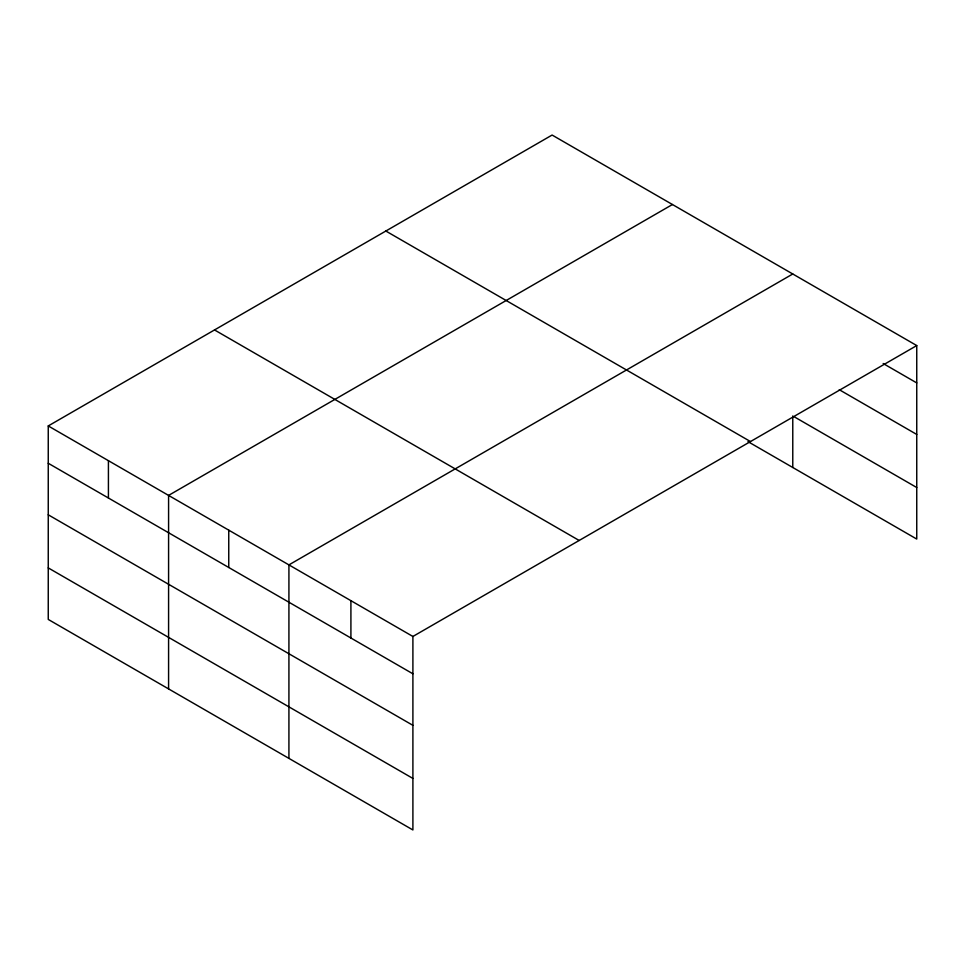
<?xml version="1.0" encoding="UTF-8"?>
<svg xmlns="http://www.w3.org/2000/svg" width="965" height="965" viewBox="0 0 965 965"><rect width="100%" height="100%" fill="white"/><g stroke="black" fill="none" stroke-linecap="round" stroke-linejoin="round"><path stroke-width="1.45" d="M747.959 441.62L916.75 539.061L916.75 345.567L552.101 135.04L48.25 425.939L48.25 619.433L412.899 829.96L412.899 636.466L48.25 425.939M672.436 204.52L168.585 495.407L168.585 688.901M792.772 273.988L288.921 564.887L288.921 758.381M412.899 636.466L916.75 345.567M883.168 363.516L916.75 382.912M839.26 389.703L916.75 434.443M794.062 416.699L916.75 487.53M385.831 231.033L750.481 441.56M214.52 329.946L579.169 540.472M48.25 463.272L412.899 673.799M48.25 514.803L412.899 725.33M48.25 567.903L412.899 778.429M792.772 415.951L792.772 467.482M350.91 600.676L350.91 638.01M228.753 530.147L228.753 567.48M108.418 460.679L108.418 498.012"/></g></svg>
